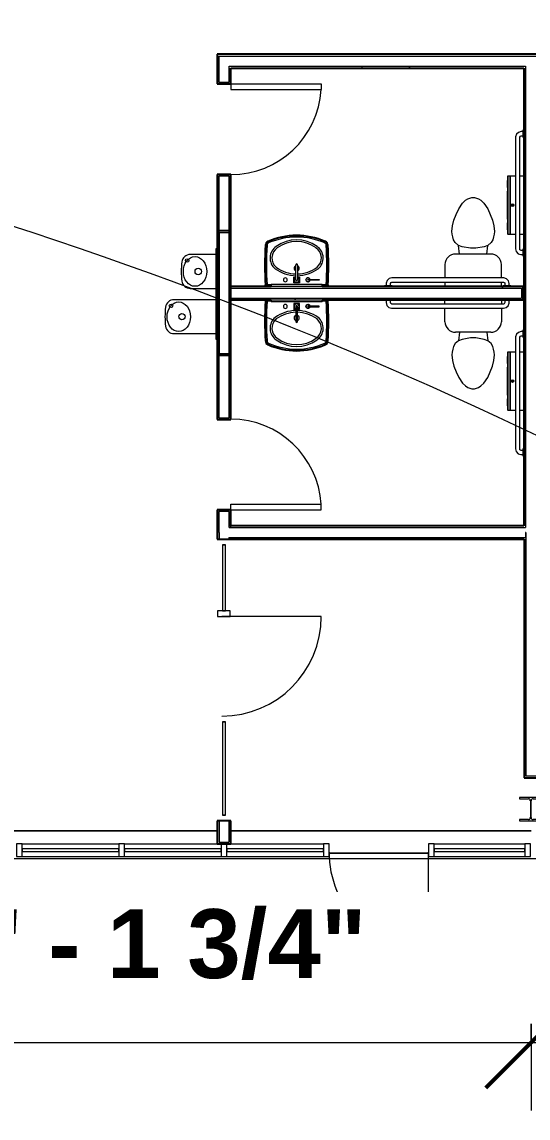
# Model space of a CAD drawing. Header units: inches. Extents: x 20001 to 27263, y -26025 to -18997.
# Drawn here: x 24063.8 to 24243, y -22892.5 to -22504.7 of the extents above; entities that cross this region are included whole.
import ezdxf

# ---------------------------------------------------------------- set-up
doc = ezdxf.new("R2010")
doc.units = ezdxf.units.IN
doc.header["$MEASUREMENT"] = 0
for name, color, linetype, lineweight in [('A-ANNO-DIMS', 211, 'Continuous', 9), ('A-ANNO-DIMS-256', 211, 'Continuous', 9), ('A-DOOR', 31, 'Continuous', 13), ('A-FLOR', 192, 'Continuous', 13), ('A-GLAZ-CURT', 52, 'Continuous', 13), ('A-GLAZ-CWMG', 51, 'Continuous', 13), ('A-WALL', 113, 'Continuous', 13), ('A-WALL-PATT', 111, 'Continuous', 25), ('C-TOPO', 7, 'Continuous', 13), ('G-ANNO-TEXT', 231, 'Continuous', 9), ('I-WALL', 2, 'Continuous', 13), ('L-SITE-WALL', 31, 'Continuous', 13), ('P-SANR-FIXT', 6, 'Continuous', 13), ('Q-SPCQ', 91, 'Continuous', 13), ('S-COLS', 52, 'Continuous', 13)]:
    doc.layers.add(name, color=color, linetype=linetype, lineweight=lineweight)
doc.styles.add('Arial_B', font='arialbd.ttf', dxfattribs={"height": 24.354149})
doc.dimstyles.new('OD_Dimension_-_1_4__Tol__1', dxfattribs={"dimscale": 12, "dimtxt": 24, "dimasz": 2.666667, "dimexe": 2, "dimexo": 1.333333, "dimgap": 1.333333, "dimtad": 1, "dimrnd": 0.25, "dimzin": 1, "dimdsep": 46, "dimlunit": 4, "dimtxsty": 'Arial_B', "dimblk1": 'OBLIQUE', "dimblk2": 'OBLIQUE', "dimsah": 1, "dimcen": 0.09, "dimdle": 2, "dimazin": 0, "dimtfac": 1, "dimtdec": 4, "dimtix": 1, "dimtmove": 0, "dimatfit": 3, "dimfxl": 1, "dimtvp": 1, "dimtfill": 1, "dimfrac": 2, "dimtolj": 1, "dimtzin": 0, "dimlwd": 13, "dimlwe": 13, "dimarcsym": 2})
pattern_1 = [(0, (0, 0), (81.92, 20.48), [3.379, -58.061, 3.379, -58.061, -327.68]), (0, (0, 0), (81.92, 20.48), [-122.88, 3.379, -119.501, 3.379, -58.061, -143.36]), (0, (0, 0), (81.92, 20.48), [-307.2, 3.379, -37.581, 3.379, -99.021]), (120, (30.72, 10.24), (-58.6962, 60.704801), [3.379, -58.061, 3.379, -58.061, -327.68]), (120, (30.72, 10.24), (-58.6962, 60.704801), [-122.88, 3.379, -119.501, 3.379, -58.061, -143.36]), (120, (30.72, 10.24), (-58.6962, 60.704801), [-307.2, 3.379, -37.581, 3.379, -99.021]), (240, (40.96, 51.2), (-23.2238, -81.184801), [3.379, -58.061, 3.379, -58.061, -327.68]), (240, (40.96, 51.2), (-23.2238, -81.184801), [-122.88, 3.379, -119.501, 3.379, -58.061, -143.36]), (240, (40.96, 51.2), (-23.2238, -81.184801), [-307.2, 3.379, -37.581, 3.379, -99.021])]

# ---------------------------------------------------------------- blocks, each defined once
blk = doc.blocks.new('Toilet-Domestic-3D - Toilet-Domestic-3D-3240-Site Plan - Phase 1')
at = {"layer": 'P-SANR-FIXT', "color": 7}
for p, q in [((-9.98, 17.95), (-9.98, 19.48)), ((9.98, 19.48), (9.98, 17.98)), ((-9.98, 11.75), (-9.98, 16.5)), ((9.98, 16.48), (9.98, 11.75)), ((6.25, 8.02), (-6.25, 8.02)), ((-4.86, 8.02), (-5.21, 5)), ((4.86, 8.02), (5.21, 5)), ((-6.4, 4), (-6.97, 3)), ((-5.21, 5), (-6.4, 4)), ((-3.84, 5.5), (-5.21, 5)), ((-1, 6), (-3.84, 5.5)), ((1, 6), (-1, 6)), ((3.84, 5.5), (1, 6)), ((5.21, 5), (3.84, 5.5)), ((6.4, 4), (5.21, 5)), ((6.97, 3), (6.4, 4)), ((-7.41, 1), (-7.5, 0)), ((-7.5, 0), (-7.33, -1.99)), ((-7.24, 2), (-7.41, 1)), ((-6.97, 3), (-7.24, 2)), ((7.24, 2), (6.97, 3)), ((7.41, 1), (7.24, 2)), ((7.33, -1.99), (7.5, 0)), ((7.5, 0), (7.41, 1)), ((-7.33, -1.99), (-6.79, -4)), ((6.79, -4), (7.33, -1.99)), ((-6.79, -4), (-6.06, -6)), ((-6.06, -6), (-5.13, -8)), ((5.13, -8), (6.06, -6)), ((6.06, -6), (6.79, -4)), ((-5.13, -8), (-3.74, -10)), ((-3.74, -10), (-2.74, -11)), ((-2.74, -11), (-1.87, -11.5)), ((-1.87, -11.5), (-0.5, -12)), ((0.5, -12), (1.87, -11.5)), ((1.87, -11.5), (2.74, -11)), ((2.74, -11), (3.74, -10)), ((3.74, -10), (5.13, -8)), ((-0.5, -12), (0.5, -12))]:
    blk.add_line(p, q, dxfattribs=at)
for centre, start, end in [((-6.25, 11.75), 180, 270), ((6.25, 11.75), 270, 360)]:
    blk.add_arc(centre, 3.73, start, end, dxfattribs=at)
blk = doc.blocks.new('Sink-Bathroom-Kohler-Pinoir-2035-8 - Vitreous_China-0-White-3242-Site Plan - Phase 1')
at = {"layer": 'P-SANR-FIXT', "color": 250, "lineweight": 9}
for p, q in [((24149.93, -22602.99), (24149.93, -22603.49)), ((24150.18, -22603.5), (24150.18, -22602.99)), ((24150.6, -22602.99), (24150.6, -22603.51)), ((24150.6, -22603.32), (24152.03, -22603.33)), ((24152.03, -22603.51), (24150.6, -22603.51)), ((24170.03, -22603.33), (24171.5, -22603.32)), ((24171.5, -22603.51), (24170.03, -22603.51)), ((24171.5, -22603.51), (24171.5, -22602.99)), ((24171.91, -22602.99), (24171.91, -22603.5)), ((24172.17, -22603.49), (24172.17, -22602.99))]:
    blk.add_line(p, q, dxfattribs=at)
for centre, radius, start, end in [((24256.28, -22610.52), 106.58, 176.2165, 183.7817), ((24256.28, -22610.52), 106.33, 176.2119, 183.7865), ((24256.28, -22610.52), 105.91, 176.2045, 183.7955), ((24065.82, -22610.52), 105.91, 356.2045, 3.7955), ((24065.82, -22610.52), 106.33, 356.2146, 3.7881), ((24065.82, -22610.52), 106.58, 356.22, 3.7835), ((24161.05, -22619.57), 12.82, 91.1366, 126.4275), ((24161.05, -22619.57), 12.18, 91.1957, 126.3492), ((24157.05, -22605.31), 0.692, 0, 180), ((24157.05, -22605.31), 0.692, 180, 0), ((24161.05, -22619.57), 12.82, 53.5725, 88.8634), ((24161.05, -22619.57), 12.18, 53.6508, 88.8043), ((24165.05, -22605.3), 0.69, 15.7312, 180), ((24165.05, -22605.3), 0.69, 180, 343.1225), ((24156.54, -22613.04), 4.9, 129.3634, 236.4486), ((24156.54, -22613.04), 4.26, 129.5775, 236.6442), ((24161.05, -22609.37), 0.934, 106.0546, 180), ((24161.05, -22609.37), 0.934, 180, 253.9454), ((24161.05, -22609.37), 0.934, 0, 73.9454), ((24161.05, -22609.37), 0.934, 286.0546, 0), ((24165.55, -22613.04), 4.26, 303.3558, 50.4225), ((24165.55, -22613.04), 4.9, 303.5514, 50.6366), ((24151.47, -22617.55), 1.54, 179.9655, 246.0395), ((24151.47, -22617.55), 1.29, 179.6035, 246.0123), ((24151.47, -22617.55), 0.875, 178.7073, 245.9447), ((24161.05, -22595.69), 25.41, 246.3258, 293.6698), ((24161.05, -22595.69), 25.15, 246.3274, 293.6698), ((24161.05, -22595.69), 24.74, 246.3302, 293.6698), ((24161.05, -22607.28), 12.2, 233.7683, 306.2317), ((24161.05, -22607.28), 11.57, 233.6931, 306.3069), ((24170.63, -22617.56), 0.862, 293.6698, 1.9217), ((24170.63, -22617.56), 1.28, 293.6698, 0.9035), ((24170.63, -22617.56), 1.53, 293.6698, 0.4943)]:
    blk.add_arc(centre, radius, start, end, dxfattribs=at)
blk = doc.blocks.new('Drinking_Fountain-Haws_Corporation-Wall_Mounted_1119 - 1119-409795-Site Plan - Phase 1')
at = {"layer": 'P-SANR-FIXT', "color": 250, "lineweight": 9}
for p, q in [((13.07, 19.5), (13.07, 4.7)), ((25.07, 4.7), (25.07, 19.5)), ((29.07, 13.75), (29.07, 4.7)), ((41.07, 4.7), (41.07, 13.75)), ((43.07, 4.7), (11.07, 4.7)), ((11.07, 4.7), (11.07, 4.26)), ((43.07, 4.26), (43.07, 4.7))]:
    blk.add_line(p, q, dxfattribs=at)
for centre, radius in [((22.94, 20.55), 0.625), ((19.07, 16.69), 1.13), ((35.07, 10.94), 1.13), ((38.94, 14.82), 0.625)]:
    blk.add_circle(centre, radius, dxfattribs=at)
for centre, radius, start, end in [((16.07, 19.5), 3, 97.5776, 180), ((19.07, -3.05), 25.75, 82.4224, 97.5776), ((22.07, 19.5), 3, 360, 82.4224), ((32.07, 13.75), 3, 97.5776, 180), ((35.07, -8.8), 25.75, 82.4224, 97.5776), ((38.07, 13.75), 3, 360, 82.4224)]:
    blk.add_arc(centre, radius, start, end, dxfattribs=at)
for centre, ratio in [((19.07, 17.82), 0.786373), ((35.07, 12.07), 0.786365)]:
    blk.add_ellipse(centre, major_axis=(-5.25, 0), ratio=ratio, dxfattribs=at)
blk = doc.blocks.new('Toilet-Domestic-3D - Toilet-Domestic-3D-V37-Site Plan - Phase 1')
at = {"layer": 'P-SANR-FIXT', "color": 7}
for p, q in [((-1.87, 11.5), (-0.5, 12)), ((-0.5, 12), (0.5, 12)), ((0.5, 12), (1.87, 11.5)), ((-6.06, 6), (-5.13, 8)), ((-5.13, 8), (-3.74, 10)), ((-3.74, 10), (-2.74, 11)), ((-2.74, 11), (-1.87, 11.5)), ((1.87, 11.5), (2.74, 11)), ((2.74, 11), (3.74, 10)), ((3.74, 10), (5.13, 8)), ((5.13, 8), (6.06, 6)), ((-7.33, 1.99), (-6.79, 4)), ((-6.79, 4), (-6.06, 6)), ((6.06, 6), (6.79, 4)), ((6.79, 4), (7.33, 1.99)), ((-7.5, 0), (-7.33, 1.99)), ((7.33, 1.99), (7.5, 0)), ((-7.41, -1), (-7.5, 0)), ((-7.24, -2), (-7.41, -1)), ((-6.97, -3), (-7.24, -2)), ((-6.4, -4), (-6.97, -3)), ((6.97, -3), (6.4, -4)), ((7.24, -2), (6.97, -3)), ((7.41, -1), (7.24, -2)), ((7.5, 0), (7.41, -1)), ((-5.21, -5), (-6.4, -4)), ((-3.84, -5.5), (-5.21, -5)), ((-4.86, -8.02), (-5.21, -5)), ((-1, -6), (-3.84, -5.5)), ((1, -6), (-1, -6)), ((3.84, -5.5), (1, -6)), ((5.21, -5), (3.84, -5.5)), ((4.86, -8.02), (5.21, -5)), ((6.4, -4), (5.21, -5)), ((6.25, -8.02), (-6.25, -8.02)), ((-9.98, -11.75), (-9.98, -16.5)), ((9.98, -16.48), (9.98, -11.75)), ((-9.98, -17.95), (-9.98, -19.48)), ((9.98, -19.48), (9.98, -17.98))]:
    blk.add_line(p, q, dxfattribs=at)
for centre, start, end in [((-6.25, -11.75), 90, 180), ((6.25, -11.75), 0, 90)]:
    blk.add_arc(centre, 3.73, start, end, dxfattribs=at)
blk = doc.blocks.new('Sink-Bathroom-Kohler-Pinoir-2035-8 - Vitreous_China-0-White-11071-Site Plan - Phase 1')
at = {"layer": 'P-SANR-FIXT', "color": 250, "lineweight": 9}
for p, q in [((24149.93, -22598.24), (24149.93, -22597.74)), ((24150.18, -22597.73), (24150.18, -22598.24)), ((24150.6, -22598.24), (24150.6, -22597.72)), ((24152.03, -22597.72), (24150.6, -22597.72)), ((24150.6, -22597.91), (24152.03, -22597.91)), ((24171.5, -22597.72), (24170.03, -22597.72)), ((24170.03, -22597.91), (24171.5, -22597.91)), ((24171.5, -22597.72), (24171.5, -22598.24)), ((24171.91, -22598.24), (24171.91, -22597.73)), ((24172.17, -22597.74), (24172.17, -22598.24))]:
    blk.add_line(p, q, dxfattribs=at)
for centre, radius, start, end in [((24161.05, -22605.54), 25.41, 66.3302, 113.6742), ((24161.05, -22605.54), 25.15, 66.3302, 113.6726), ((24161.05, -22605.54), 24.74, 66.3302, 113.6698), ((24256.28, -22590.71), 106.58, 176.2183, 183.7835), ((24151.47, -22583.68), 1.54, 113.9605, 180.0345), ((24256.28, -22590.71), 106.33, 176.2135, 183.7881), ((24151.47, -22583.68), 1.29, 113.9877, 180.3965), ((24256.28, -22590.71), 105.91, 176.2045, 183.7955), ((24151.47, -22583.68), 0.875, 114.0553, 181.2927), ((24156.54, -22588.19), 4.9, 123.5514, 230.6366), ((24156.54, -22588.19), 4.26, 123.3558, 230.4225), ((24161.05, -22593.95), 12.2, 53.7683, 126.2317), ((24161.05, -22593.95), 11.57, 53.6931, 126.3069), ((24165.55, -22588.19), 4.26, 309.5775, 56.6442), ((24165.55, -22588.19), 4.9, 309.3634, 56.4486), ((24170.63, -22583.67), 0.862, 358.0783, 66.3302), ((24170.63, -22583.67), 1.28, 359.0965, 66.3302), ((24170.63, -22583.67), 1.53, 359.5057, 66.3302), ((24065.82, -22590.71), 105.91, 356.2045, 3.7955), ((24065.82, -22590.71), 106.33, 356.2119, 3.7854), ((24065.82, -22590.71), 106.58, 356.2165, 3.78), ((24161.05, -22581.66), 12.82, 233.5725, 268.8634), ((24161.05, -22581.66), 12.18, 233.6508, 268.8043), ((24161.05, -22591.87), 0.934, 106.0546, 180), ((24161.05, -22591.87), 0.934, 180, 253.9454), ((24161.05, -22591.87), 0.934, 0, 73.9454), ((24161.05, -22581.66), 12.18, 271.1957, 306.3492), ((24161.05, -22591.87), 0.934, 286.0546, 0), ((24161.05, -22581.66), 12.82, 271.1366, 306.4275), ((24157.05, -22595.92), 0.692, 0, 180), ((24157.05, -22595.92), 0.692, 180, 0), ((24165.05, -22595.93), 0.69, 16.8775, 180), ((24165.05, -22595.93), 0.69, 180, 344.2688)]:
    blk.add_arc(centre, radius, start, end, dxfattribs=at)
blk = doc.blocks.new('817_Grab_Bars - 8170-001420-V40-Site Plan - Phase 1')
at = {"layer": 'Q-SPCQ', "color": 7}
for p, q in [((25453.2, -22631.3), (25453.2, -22631.58)), ((25454.77, -22631.58), (25453.41, -22631.58)), ((25454.02, -22631.58), (25454.02, -22632.3)), ((25456.12, -22631.58), (25454.77, -22631.58)), ((25455.52, -22632.3), (25455.52, -22631.58)), ((25456.33, -22631.58), (25456.33, -22631.3)), ((25495.2, -22631.3), (25495.2, -22631.58)), ((25496.77, -22631.58), (25495.41, -22631.58)), ((25496.02, -22631.58), (25496.02, -22632.3)), ((25498.12, -22631.58), (25496.77, -22631.58)), ((25497.52, -22632.3), (25497.52, -22631.58)), ((25498.33, -22631.58), (25498.33, -22631.3)), ((25495.52, -22632.8), (25456.02, -22632.8)), ((25456.02, -22634.3), (25495.52, -22634.3))]:
    blk.add_line(p, q, dxfattribs=at)
at = {"layer": 'Q-SPCQ', "color": 7, "flags": 128}
for points in [[(25454.02, -22632.3), (25454.26, -22633.26), (25454.94, -22633.99), (25455.88, -22634.3), (25456.02, -22634.3)], [(25456.02, -22632.8), (25455.59, -22632.57), (25455.52, -22632.3)], [(25495.52, -22634.3), (25496.48, -22634.06), (25497.2, -22633.38), (25497.51, -22632.44), (25497.52, -22632.3)], [(25496.02, -22632.3), (25495.79, -22632.72), (25495.52, -22632.8)]]:
    blk.add_lwpolyline(points, dxfattribs=at)
blk = doc.blocks.new('817_Grab_Bars - 8170-001420-V46-Site Plan - Phase 1')
at = {"layer": 'Q-SPCQ', "color": 7}
for p, q in [((24241.23, -22614.24), (24240.52, -22614.24)), ((24240.52, -22615.74), (24241.23, -22615.74)), ((24241.39, -22613.43), (24241.23, -22613.43)), ((24241.23, -22614.99), (24241.23, -22613.64)), ((24241.23, -22616.34), (24241.23, -22614.99)), ((24238.52, -22616.24), (24238.52, -22655.74)), ((24240.02, -22655.74), (24240.02, -22616.24)), ((24241.23, -22616.55), (24241.39, -22616.55)), ((24241.23, -22656.24), (24240.52, -22656.24)), ((24240.52, -22657.74), (24241.23, -22657.74)), ((24241.39, -22655.43), (24241.23, -22655.43)), ((24241.23, -22656.99), (24241.23, -22655.64)), ((24241.23, -22658.34), (24241.23, -22656.99)), ((24241.23, -22658.55), (24241.39, -22658.55))]:
    blk.add_line(p, q, dxfattribs=at)
at = {"layer": 'Q-SPCQ', "color": 7, "flags": 128}
for points in [[(24240.52, -22614.24), (24239.55, -22614.49), (24238.83, -22615.16), (24238.52, -22616.11), (24238.52, -22616.24)], [(24240.02, -22616.24), (24240.25, -22615.82), (24240.52, -22615.74)], [(24238.52, -22655.74), (24238.76, -22656.7), (24239.44, -22657.43), (24240.38, -22657.74), (24240.52, -22657.74)], [(24240.52, -22656.24), (24240.09, -22656.01), (24240.02, -22655.74)]]:
    blk.add_lwpolyline(points, dxfattribs=at)
blk = doc.blocks.new('Dispenser-Toilet_Tissue-Frost_Products_LTD_-Jumbo-169 - Steel-Brushed-Stainless_Steel-V49-Site Plan - Phase 1')
at = {"layer": 'Q-SPCQ', "color": 7}
for p, q in [((24235.56, -22560.91), (24235.56, -22563.08)), ((24235.66, -22559.4), (24235.66, -22560.75)), ((24235.66, -22560.75), (24235.66, -22578.23)), ((24235.82, -22559.24), (24235.82, -22579.74)), ((24236.58, -22559.24), (24235.82, -22559.24)), ((24236.58, -22559.3), (24236.58, -22559.24)), ((24236.58, -22579.68), (24236.58, -22559.3)), ((24236.62, -22559.3), (24236.58, -22559.3)), ((24236.62, -22559.3), (24236.62, -22579.68)), ((24236.68, -22579.74), (24236.68, -22559.24)), ((24238.54, -22559.24), (24236.68, -22559.24)), ((24241.39, -22559.24), (24239.99, -22559.24)), ((24235.56, -22564.74), (24235.56, -22574.24)), ((24235.66, -22563.24), (24235.66, -22564.55)), ((24237.28, -22569.45), (24237.28, -22569.53)), ((24237.61, -22569.45), (24237.28, -22569.45)), ((24237.28, -22569.53), (24237.61, -22569.53)), ((24237.61, -22569.53), (24237.61, -22569.45)), ((24235.56, -22575.89), (24235.56, -22578.07)), ((24235.66, -22574.43), (24235.66, -22575.73)), ((24235.66, -22578.23), (24235.66, -22579.58)), ((24235.82, -22579.74), (24236.58, -22579.74)), ((24236.58, -22579.74), (24236.58, -22579.68)), ((24236.58, -22579.68), (24236.62, -22579.68)), ((24236.68, -22579.74), (24238.55, -22579.74)), ((24239.99, -22579.74), (24241.39, -22579.74))]:
    blk.add_line(p, q, dxfattribs=at)
for radius in [0.438, 0.357]:
    blk.add_circle((24237.43, -22569.49), radius, dxfattribs=at)
for centre, radius, start, end in [((24235.74, -22560.91), 0.18, 116.3878, 180), ((24235.82, -22559.4), 0.16, 90, 179.0019), ((24236.68, -22559.3), 0.0601, 90, 177.3185), ((24235.67, -22562.47), 0.118, 97.6431, 169.1884), ((24235.71, -22562.46), 0.151, 182.679, 250.3653), ((24235.74, -22562.49), 0.18, 180, 243.6084), ((24235.71, -22562.49), 0.151, 183.1667, 250.3726), ((24235.67, -22563.07), 0.119, 98.4805, 169.9599), ((24235.71, -22563.06), 0.151, 182.679, 250.3659), ((24235.71, -22563.07), 0.151, 182.679, 250.3659), ((24235.74, -22563.08), 0.18, 180, 243.6122), ((24235.78, -22564.74), 0.22, 123.0557, 180), ((24235.78, -22574.24), 0.22, 180, 236.9443), ((24235.74, -22575.89), 0.18, 116.3878, 180), ((24235.71, -22575.9), 0.151, 109.6341, 177.321), ((24235.71, -22575.91), 0.151, 109.6341, 177.321), ((24235.67, -22575.91), 0.119, 190.0401, 261.5195), ((24235.74, -22576.48), 0.18, 116.3878, 180), ((24235.71, -22576.49), 0.151, 109.6341, 176.8331), ((24235.71, -22576.52), 0.151, 109.6341, 177.321), ((24235.67, -22576.51), 0.118, 190.8116, 262.3569), ((24235.74, -22578.07), 0.18, 180, 243.6122), ((24235.82, -22579.58), 0.16, 180, 270), ((24236.68, -22579.68), 0.06, 180, 270)]:
    blk.add_arc(centre, radius, start, end, dxfattribs=at)
blk = doc.blocks.new('Dispenser-Toilet_Tissue-Frost_Products_LTD_-Jumbo-169 - Steel-Brushed-Stainless_Steel-V50-Site Plan - Phase 1')
at = {"layer": 'Q-SPCQ', "color": 7}
for p, q in [((24235.56, -22623.16), (24235.56, -22625.33)), ((24235.66, -22621.65), (24235.66, -22623)), ((24235.66, -22623), (24235.66, -22640.48)), ((24235.82, -22621.49), (24235.82, -22641.99)), ((24236.58, -22621.49), (24235.82, -22621.49)), ((24236.58, -22621.55), (24236.58, -22621.49)), ((24236.58, -22641.93), (24236.58, -22621.55)), ((24236.62, -22621.55), (24236.58, -22621.55)), ((24236.62, -22621.55), (24236.62, -22641.93)), ((24236.68, -22641.99), (24236.68, -22621.49)), ((24238.54, -22621.49), (24236.68, -22621.49)), ((24241.39, -22621.49), (24239.98, -22621.49)), ((24235.56, -22626.99), (24235.56, -22636.49)), ((24235.66, -22625.49), (24235.66, -22626.8)), ((24237.28, -22631.7), (24237.28, -22631.78)), ((24237.61, -22631.7), (24237.28, -22631.7)), ((24237.61, -22631.78), (24237.61, -22631.7)), ((24237.28, -22631.78), (24237.61, -22631.78)), ((24235.56, -22638.14), (24235.56, -22640.32)), ((24235.66, -22636.68), (24235.66, -22637.98)), ((24235.66, -22640.48), (24235.66, -22641.83)), ((24235.82, -22641.99), (24236.58, -22641.99)), ((24236.58, -22641.99), (24236.58, -22641.93)), ((24236.58, -22641.93), (24236.62, -22641.93)), ((24236.68, -22641.99), (24238.54, -22641.99)), ((24239.99, -22641.99), (24241.39, -22641.99))]:
    blk.add_line(p, q, dxfattribs=at)
for radius in [0.438, 0.357]:
    blk.add_circle((24237.43, -22631.74), radius, dxfattribs=at)
for centre, radius, start, end in [((24235.74, -22623.16), 0.18, 116.3878, 180), ((24235.82, -22621.65), 0.16, 90, 179.0019), ((24236.68, -22621.55), 0.0601, 90, 177.3185), ((24235.67, -22624.72), 0.118, 97.6431, 169.1884), ((24235.71, -22624.71), 0.151, 182.679, 250.3653), ((24235.74, -22624.74), 0.18, 180, 243.6084), ((24235.71, -22624.74), 0.151, 183.1667, 250.3726), ((24235.67, -22625.32), 0.119, 98.4805, 169.9599), ((24235.71, -22625.31), 0.151, 182.679, 250.3659), ((24235.71, -22625.32), 0.151, 182.679, 250.3659), ((24235.74, -22625.33), 0.18, 180, 243.6122), ((24235.78, -22626.99), 0.22, 123.0557, 180), ((24235.78, -22636.49), 0.22, 180, 236.9443), ((24235.74, -22638.14), 0.18, 116.3878, 180), ((24235.71, -22638.15), 0.151, 109.6341, 177.321), ((24235.71, -22638.16), 0.151, 109.6341, 177.321), ((24235.67, -22638.16), 0.119, 190.0401, 261.5195), ((24235.74, -22638.73), 0.18, 116.3878, 180), ((24235.71, -22638.74), 0.151, 109.6341, 176.8331), ((24235.71, -22638.77), 0.151, 109.6341, 177.321), ((24235.67, -22638.76), 0.118, 190.8116, 262.3569), ((24235.74, -22640.32), 0.18, 180, 243.6122), ((24235.82, -22641.83), 0.16, 180, 270), ((24236.68, -22641.93), 0.06, 180, 270)]:
    blk.add_arc(centre, radius, start, end, dxfattribs=at)
blk = doc.blocks.new('Faucet-Lavatory-Zurn-Z6920XL - Z6920-XL-ADM2-H4-162583-Site Plan - Phase 1')
at = {"layer": 'P-SANR-FIXT', "lineweight": 9}
for p, q in [((1, 1), (-1, 1)), ((-1, 1), (-1, -1)), ((-0.25, 0), (-0.25, -5.25)), ((0.25, -5.25), (0.25, 0)), ((1, -1), (1, 1)), ((8, 0.12), (4, 0.12)), ((4, 0.12), (4, -0.12)), ((8, -0.12), (8, 0.12)), ((-1, -1), (-0.25, -1)), ((0.25, -1), (1, -1)), ((4, -0.12), (8, -0.12))]:
    blk.add_line(p, q, dxfattribs=at)
blk.add_circle((4, 0), 0.719, dxfattribs=at)
for centre, radius, start, end in [((0, 0), 0.875, 0, 180), ((0, 0), 0.875, 180, 252.8571), ((0, 0), 0.25, 360, 180), ((0, 0), 0.875, 287.1429, 0), ((0, -5.37), 0.281, 152.734, 27.266)]:
    blk.add_arc(centre, radius, start, end, dxfattribs=at)
blk = doc.blocks.new('Faucet-Lavatory-Zurn-Z6920XL - Z6920-XL-ADM2-H4-162876-Site Plan - Phase 1')
at = {"layer": 'P-SANR-FIXT', "lineweight": 9}
for p, q in [((-0.25, 0), (-0.25, 5.25)), ((0.25, 5.25), (0.25, 0)), ((-1, 1), (-0.25, 1)), ((-1, -1), (-1, 1)), ((0.25, 1), (1, 1)), ((1, 1), (1, -1)), ((4, 0.12), (8, 0.12)), ((4, -0.12), (4, 0.12)), ((8, 0.12), (8, -0.12)), ((1, -1), (-1, -1)), ((8, -0.12), (4, -0.12))]:
    blk.add_line(p, q, dxfattribs=at)
blk.add_circle((4, 0), 0.719, dxfattribs=at)
for centre, radius, start, end in [((0, 5.37), 0.281, 332.734, 207.266), ((0, 0), 0.875, 107.1429, 180), ((0, 0), 0.875, 360, 72.8571), ((0, 0), 0.875, 180, 360), ((0, 0), 0.25, 180, 0)]:
    blk.add_arc(centre, radius, start, end, dxfattribs=at)
blk = doc.blocks.new('Bradley-Washroom_Accessories-Mirrors-780_Custom - Bradley-Washroom_Accessories-Mirrors-780_Custom-166799-Site Plan - Phase 1')
at = {"layer": 'Q-SPCQ', "color": 7}
for p, q in [((25235.05, -22464.68), (25253.05, -22464.68)), ((25235.05, -22464.68), (25235.05, -22465.43)), ((25253.05, -22465.43), (25253.05, -22464.68)), ((25253.05, -22465.43), (25235.05, -22465.43))]:
    blk.add_line(p, q, dxfattribs=at)
blk = doc.blocks.new('Bradley-Washroom_Accessories-Mirrors-780_Custom - Bradley-Washroom_Accessories-Mirrors-780_Custom-400827-Site Plan - Phase 1')
at = {"layer": 'Q-SPCQ', "color": 7}
for p, q in [((24152.03, -22602.99), (24170.03, -22602.99)), ((24152.03, -22602.99), (24152.03, -22603.74)), ((24170.03, -22603.74), (24152.03, -22603.74)), ((24170.03, -22603.74), (24170.03, -22602.99))]:
    blk.add_line(p, q, dxfattribs=at)
blk = doc.blocks.new('Locker Rooms and Restrooms_rvt-1-Site Plan - Phase 1')
at = {"layer": 'A-WALL-PATT', "lineweight": 9}
h = blk.add_hatch(dxfattribs=at)
h.set_pattern_fill('FP_9', color=250, style=0, pattern_type=2)
h.set_pattern_definition(pattern_1)
h.paths.add_polyline_path([(24132.95, -22622.62), (24137.08, -22622.62), (24137.08, -22621.99), (24133.58, -22621.99), (24133.58, -22579.24), (24137.08, -22579.24), (24137.08, -22578.62), (24132.95, -22578.62)], flags=0)
h = blk.add_hatch(dxfattribs=at)
h.set_pattern_fill('FP_9', color=250, style=0, pattern_type=2)
h.set_pattern_definition(pattern_1)
h.paths.add_polyline_path([(24241.27, -22598.87), (24241.27, -22598.24), (24137.7, -22598.24), (24137.7, -22598.87), (24240.64, -22598.87)], flags=0)
h = blk.add_hatch(dxfattribs=at)
h.set_pattern_fill('FP_9', color=250, style=0, pattern_type=2)
h.set_pattern_definition(pattern_1)
h.paths.add_polyline_path([(24168.86, -22602.99), (24241.27, -22602.99), (24241.27, -22598.87), (24240.64, -22598.87), (24240.64, -22602.37), (24137.7, -22602.37), (24137.7, -22602.99), (24152.03, -22602.99)], flags=0)
at = {"layer": 'A-WALL', "color": 250, "lineweight": 9}
for p, q in [((24137.08, -22579.24), (24133.58, -22579.24)), ((24133.58, -22579.24), (24133.58, -22621.99)), ((24137.08, -22579.24), (24137.08, -22598.87)), ((24137.08, -22598.87), (24137.7, -22598.87)), ((24137.7, -22598.87), (24240.64, -22598.87)), ((24240.64, -22598.87), (24240.64, -22602.37)), ((24137.08, -22602.37), (24137.08, -22621.99)), ((24137.08, -22602.37), (24137.7, -22602.37)), ((24137.7, -22602.37), (24240.64, -22602.37)), ((24133.58, -22621.99), (24137.08, -22621.99))]:
    blk.add_line(p, q, dxfattribs=at)
at = {"layer": 'I-WALL', "color": 10, "lineweight": 25}
for p, q in [((24133.58, -22578.62), (24132.95, -22578.62)), ((24132.95, -22578.62), (24132.95, -22622.62)), ((24137.08, -22578.62), (24133.58, -22578.62)), ((24137.7, -22578.62), (24137.08, -22578.62)), ((24137.7, -22598.24), (24137.7, -22578.62)), ((24152.03, -22598.24), (24137.7, -22598.24)), ((24241.27, -22598.24), (24170.03, -22598.24)), ((24241.27, -22598.87), (24241.27, -22598.24)), ((24241.27, -22602.37), (24241.27, -22598.87)), ((24137.7, -22622.62), (24137.7, -22602.99)), ((24137.7, -22602.99), (24152.03, -22602.99)), ((24170.03, -22602.99), (24241.27, -22602.99)), ((24241.27, -22602.99), (24241.27, -22602.37)), ((24132.95, -22622.62), (24133.58, -22622.62)), ((24133.58, -22622.62), (24137.08, -22622.62)), ((24137.08, -22622.62), (24137.7, -22622.62))]:
    blk.add_line(p, q, dxfattribs=at)
at = {"lineweight": 13}
for name, p in [('817_Grab_Bars - 8170-001420-V46-Site Plan - Phase 1', (0, 70.75)), ('Dispenser-Toilet_Tissue-Frost_Products_LTD_-Jumbo-169 - Steel-Brushed-Stainless_Steel-V49-Site Plan - Phase 1', (0, 0)), ('Toilet-Domestic-3D - Toilet-Domestic-3D-V37-Site Plan - Phase 1', (24223.52, -22578.76)), ('Sink-Bathroom-Kohler-Pinoir-2035-8 - Vitreous_China-0-White-11071-Site Plan - Phase 1', (0, 0)), ('Faucet-Lavatory-Zurn-Z6920XL - Z6920-XL-ADM2-H4-162876-Site Plan - Phase 1', (24161.05, -22595.92)), ('Bradley-Washroom_Accessories-Mirrors-780_Custom - Bradley-Washroom_Accessories-Mirrors-780_Custom-166799-Site Plan - Phase 1', (-1083.01, -132.81)), ('Sink-Bathroom-Kohler-Pinoir-2035-8 - Vitreous_China-0-White-3242-Site Plan - Phase 1', (0, 0)), ('Bradley-Washroom_Accessories-Mirrors-780_Custom - Bradley-Washroom_Accessories-Mirrors-780_Custom-400827-Site Plan - Phase 1', (0, 0)), ('Faucet-Lavatory-Zurn-Z6920XL - Z6920-XL-ADM2-H4-162583-Site Plan - Phase 1', (24161.05, -22605.31)), ('817_Grab_Bars - 8170-001420-V40-Site Plan - Phase 1', (-1261.25, 28.31)), ('Toilet-Domestic-3D - Toilet-Domestic-3D-3240-Site Plan - Phase 1', (24223.52, -22622.47)), ('817_Grab_Bars - 8170-001420-V46-Site Plan - Phase 1', (0, 0)), ('Dispenser-Toilet_Tissue-Frost_Products_LTD_-Jumbo-169 - Steel-Brushed-Stainless_Steel-V50-Site Plan - Phase 1', (0, 0))]:
    blk.add_blockref(name, p, dxfattribs=at)
for name, p, rotation in [('Drinking_Fountain-Haws_Corporation-Wall_Mounted_1119 - 1119-409795-Site Plan - Phase 1', (24137.15, -22628.03), 90), ('817_Grab_Bars - 8170-001420-V40-Site Plan - Phase 1', (49690.28, -45229.54), 180)]:
    blk.add_blockref(name, p, dxfattribs=dict(at, rotation=rotation))
blk = doc.blocks.new('Struct_Xcel_Sports Complex_rvt-1-Site Plan - Phase 1')
at = {"layer": 'A-FLOR', "color": 7}
for p, q in [((24132.95, -22790.8), (23954.27, -22790.8)), ((24244.02, -22790.8), (24137.7, -22790.8))]:
    blk.add_line(p, q, dxfattribs=at)
at = {"layer": 'L-SITE-WALL', "color": 7}
for p, q in [((23954.27, -22790.8), (24132.95, -22790.8)), ((24137.7, -22790.8), (24244.02, -22790.8)), ((24207.7, -22798.8), (24172.52, -22798.8))]:
    blk.add_line(p, q, dxfattribs=at)
blk = doc.blocks.new('W-Wide Flange-Column - B2_E-V4-Site Plan - Phase 1')
at = {"layer": 'S-COLS', "lineweight": 15}
for p, q in [((4, 4.13), (-4, 4.13)), ((-4, 4.13), (-4, 3.69)), ((4, 3.69), (4, 4.13)), ((-4, 3.69), (-0.84, 3.69)), ((-0.14, 3), (-0.14, -3)), ((0.14, -3), (0.14, 3)), ((0.84, 3.69), (4, 3.69)), ((-0.84, -3.69), (-4, -3.69)), ((-4, -3.69), (-4, -4.12)), ((4, -3.69), (0.84, -3.69)), ((4, -4.12), (4, -3.69)), ((-4, -4.12), (4, -4.12))]:
    blk.add_line(p, q, dxfattribs=at)
for centre, start, end in [((-0.84, 3), 0, 90), ((0.84, 3), 90, 180), ((-0.84, -3), 270, 0), ((0.84, -3), 180, 270)]:
    blk.add_arc(centre, 0.691, start, end, dxfattribs=at)
blk = doc.blocks.new('System Panel - INSULATED LOW-E GLAZING _SEE ELEVATIONS FOR U-FACTOR_ SHGC_ _ LT_-1307209-Site Plan - Phase 1')
at = {"layer": 'A-GLAZ-CURT', "lineweight": 9}
for p, q in [((16.03125, -0.25), (-16.03125, -0.25)), ((-16.03125, -0.25), (-16.03125, -1.25)), ((-16.03125, -1.25), (16.03125, -1.25)), ((16.03125, -1.25), (16.03125, -0.25))]:
    blk.add_line(p, q, dxfattribs=at)
at = {"layer": 'A-GLAZ-CURT'}
for p, q in [((-16.03125, -1.25), (-16.03125, -0.25)), ((16.03125, -0.25), (-16.03125, -0.25)), ((-16.03125, -1.25), (16.03125, -1.25)), ((16.03125, -0.25), (16.03125, -1.25))]:
    blk.add_line(p, q, dxfattribs=at)
blk = doc.blocks.new('Door_Single_Storefront - one-1371399-Site Plan - Phase 1')
at = {"layer": 'A-DOOR'}
blk.add_line((-17.59375, 35.1875), (-17.59375, 0), dxfattribs=at)
blk.add_arc((-17.59375, 0), 35.1875, 360, 90, dxfattribs=at)
blk = doc.blocks.new('System Panel - INSULATED LOW-E GLAZING _SEE ELEVATIONS FOR U-FACTOR_ SHGC_ _ LT_-827433-Site Plan - Phase 1')
at = {"layer": 'A-GLAZ-CURT', "lineweight": 9}
for p, q in [((17.09375, -0.25), (-17.09375, -0.25)), ((-17.09375, -0.25), (-17.09375, -1.25)), ((-17.09375, -1.25), (17.09375, -1.25)), ((17.09375, -1.25), (17.09375, -0.25))]:
    blk.add_line(p, q, dxfattribs=at)
at = {"layer": 'A-GLAZ-CURT'}
for p, q in [((-17.09375, -1.25), (-17.09375, -0.25)), ((17.09375, -0.25), (-17.09375, -0.25)), ((-17.09375, -1.25), (17.09375, -1.25)), ((17.09375, -0.25), (17.09375, -1.25))]:
    blk.add_line(p, q, dxfattribs=at)
blk = doc.blocks.new('Rectangular Mullion - Exterior 2_ x 4_5_-1307206-Site Plan - Phase 1')
at = {"layer": 'A-GLAZ-CWMG'}
for p, q in [((24209.7, -22795.43), (24241.77, -22795.43)), ((24209.7, -22799.93), (24241.77, -22799.93))]:
    blk.add_line(p, q, dxfattribs=at)
blk = doc.blocks.new('Rectangular Mullion - Exterior 2_ x 4_5_-1146644-Site Plan - Phase 1')
at = {"layer": 'A-GLAZ-CWMG'}
for p, q in [((24137.7, -22795.43), (24170.52, -22795.43)), ((24136.33, -22799.93), (24170.52, -22799.93))]:
    blk.add_line(p, q, dxfattribs=at)
blk = doc.blocks.new('Rectangular Mullion - Exterior 2_ x 4_5_-769200-Site Plan - Phase 1')
at = {"layer": 'A-GLAZ-CWMG'}
for p, q in [((24100.14, -22795.43), (24132.95, -22795.43)), ((24100.14, -22799.93), (24134.33, -22799.93))]:
    blk.add_line(p, q, dxfattribs=at)
blk = doc.blocks.new('Rectangular Mullion - Exterior 2_ x 4_5_-1142342-Site Plan - Phase 1')
at = {"layer": 'A-GLAZ-CWMG'}
for p, q in [((0, 3), (-2, 3)), ((-2, 3), (-2, -1.5)), ((0, -1.5), (0, 3)), ((-2, -1.5), (0, -1.5))]:
    blk.add_line(p, q, dxfattribs=at)
blk = doc.blocks.new('Rectangular Mullion - Exterior 2_ x 4_5_-1115231-Site Plan - Phase 1')
at = {"layer": 'A-GLAZ-CWMG'}
for p, q in [((-1, 3), (1, 3)), ((-1, -1.5), (-1, 3)), ((1, 3), (1, -1.5)), ((1, -1.5), (-1, -1.5))]:
    blk.add_line(p, q, dxfattribs=at)
blk = doc.blocks.new('Rectangular Mullion - Exterior 2_ x 4_5_-V13-Site Plan - Phase 1')
at = {"layer": 'A-GLAZ-CWMG'}
for p, q in [((26281.52, -22795.37), (26281.52, -22761.18)), ((26286.02, -22795.37), (26286.02, -22761.18))]:
    blk.add_line(p, q, dxfattribs=at)
blk = doc.blocks.new('System Panel - INSULATED LOW-E GLAZING _SEE ELEVATIONS FOR U-FACTOR_ SHGC_ _ LT_-V66-Site Plan - Phase 1')
at = {"layer": 'A-GLAZ-CURT', "lineweight": 9}
for p, q in [((16.53125, -0.25), (-16.53125, -0.25)), ((-16.53125, -0.25), (-16.53125, -1.25)), ((-16.53125, -1.25), (16.53125, -1.25)), ((16.53125, -1.25), (16.53125, -0.25))]:
    blk.add_line(p, q, dxfattribs=at)
at = {"layer": 'A-GLAZ-CURT'}
for p, q in [((-16.53125, -1.25), (-16.53125, -0.25)), ((16.53125, -0.25), (-16.53125, -0.25)), ((-16.53125, -1.25), (16.53125, -1.25)), ((16.53125, -0.25), (16.53125, -1.25))]:
    blk.add_line(p, q, dxfattribs=at)
blk = doc.blocks.new('System Panel - INSULATED LOW-E GLAZING _SEE ELEVATIONS FOR U-FACTOR_ SHGC_ _ LT_-1417941-Site Plan - Phase 1')
at = {"layer": 'A-GLAZ-CURT', "lineweight": 9}
for p, q in [((11.69, -0.25), (-11.69, -0.25)), ((-11.69, -0.25), (-11.69, -1.25)), ((-11.69, -1.25), (11.69, -1.25)), ((11.69, -1.25), (11.69, -0.25))]:
    blk.add_line(p, q, dxfattribs=at)
at = {"layer": 'A-GLAZ-CURT'}
for p, q in [((-11.69, -1.25), (-11.69, -0.25)), ((11.69, -0.25), (-11.69, -0.25)), ((-11.69, -1.25), (11.69, -1.25)), ((11.69, -0.25), (11.69, -1.25))]:
    blk.add_line(p, q, dxfattribs=at)
blk = doc.blocks.new('Single-Flush - 32_ x 84_-1295707-Site Plan - Phase 1')
at = {"layer": 'A-DOOR'}
for p, q in [((14, 2.44), (14, 34.44)), ((16, 34.44), (14, 34.44)), ((16, 2.44), (16, 34.44)), ((16, 2.44), (14, 2.44))]:
    blk.add_line(p, q, dxfattribs=at)
at = {"layer": 'A-DOOR', "lineweight": 9}
blk.add_arc((16, 2.44), 32.07, 93.5759, 180, dxfattribs=at)
blk = doc.blocks.new('Single-Flush - 32_ x 84_-460923-Site Plan - Phase 1')
at = {"layer": 'A-DOOR'}
for p, q in [((14, -2.44), (14, -34.44)), ((16, -2.44), (14, -2.44)), ((16, -2.44), (16, -34.44)), ((16, -34.44), (14, -34.44))]:
    blk.add_line(p, q, dxfattribs=at)
at = {"layer": 'A-DOOR', "lineweight": 9}
blk.add_arc((16, -2.44), 32.07, 180, 266.4241, dxfattribs=at)
blk = doc.blocks.new('DIMBLOCK72-Site Plan - Phase 1')
at = {"layer": 'A-ANNO-DIMS-256', "lineweight": 50}
for p, q in [((23954.27, -22865.77), (23970.27, -22849.77)), ((24244.02, -22865.77), (24260.02, -22849.77)), ((23954.27, -22865.77), (23938.27, -22881.77)), ((24244.02, -22865.77), (24228.02, -22881.77))]:
    blk.add_line(p, q, dxfattribs=at)
at = {"layer": 'A-ANNO-DIMS-256', "lineweight": 13}
for p, q in [((23954.27, -22859.15), (23954.27, -22889.77)), ((23954.27, -22865.77), (23954.27, -22859.15)), ((24244.02, -22859.15), (24244.02, -22889.77)), ((24244.02, -22865.77), (24244.02, -22859.15)), ((23954.27, -22865.77), (24244.02, -22865.77))]:
    blk.add_line(p, q, dxfattribs=at)
at = {"layer": 'A-ANNO-DIMS-256', "color": 0, "lineweight": 13, "insert": (24017.81, -22818.56), "char_height": 24.3541, "width": 195.2, "attachment_point": 1, "line_spacing_factor": 0.938532, "style": 'Arial_B', "bg_fill": 3, "box_fill_scale": 1.25, "bg_fill_color": 0, "bg_fill_transparency": 0}
blk.add_mtext('24\' - 1 3/4"', dxfattribs=at)
blk = doc.blocks.new('_Oblique')
at = {"color": 0, "linetype": 'ByBlock', "lineweight": -2}
blk.add_line((-0.5, -0.5), (0.5, 0.5), dxfattribs=at)
blk = doc.blocks.new('DIMBLOCK73-Site Plan - Phase 1')
at = {"layer": 'A-ANNO-DIMS-256', "lineweight": 13}
for p, q in [((25981.02, -22820.43), (25981.02, -22889.77)), ((25981.02, -22865.77), (25981.02, -22820.43)), ((24244.02, -22859.15), (24244.02, -22889.77)), ((24244.02, -22865.77), (24244.02, -22859.15)), ((24244.02, -22865.77), (25981.02, -22865.77))]:
    blk.add_line(p, q, dxfattribs=at)
at = {"layer": 'A-ANNO-DIMS-256', "lineweight": 50}
for p, q in [((24244.02, -22865.77), (24260.02, -22849.77)), ((25981.02, -22865.77), (25997.02, -22849.77)), ((24244.02, -22865.77), (24228.02, -22881.77)), ((25981.02, -22865.77), (25965.02, -22881.77))]:
    blk.add_line(p, q, dxfattribs=at)
at = {"layer": 'A-ANNO-DIMS-256', "color": 0, "lineweight": 13, "insert": (25049.47, -22818.56), "char_height": 24.354, "width": 151.3143, "attachment_point": 1, "line_spacing_factor": 0.938532, "style": 'Arial_B', "bg_fill": 3, "box_fill_scale": 1.25, "bg_fill_color": 0, "bg_fill_transparency": 0}
blk.add_mtext('144\' - 9"', dxfattribs=at)

msp = doc.modelspace()

# ---------------------------------------------------------------- hatches: boundary and pattern name
at = {"layer": 'A-WALL-PATT', "lineweight": 9}
h = msp.add_hatch(dxfattribs=at)
h.set_pattern_fill('FP_9', color=256, style=0, pattern_type=2)
h.set_pattern_definition(pattern_1)
h.paths.add_polyline_path([(24133.51523, -22685.30281), (24133.51523, -22677.92781), (24135.32773, -22677.92781), (24135.32773, -22677.30281), (24132.89023, -22677.30281), (24132.95273, -22685.30281)], flags=0)
h.paths.add_polyline_path([(24135.32773, -22645.30281), (24135.32773, -22644.67781), (24133.51523, -22644.67781), (24133.51523, -22559.24031), (24135.32773, -22559.24031), (24135.32773, -22558.61531), (24132.89023, -22558.61531), (24132.89023, -22645.30281)], flags=0)
h.paths.add_polyline_path([(24135.32773, -22526.61531), (24135.32773, -22525.99031), (24133.51523, -22525.99031), (24133.51523, -22516.74031), (24132.89023, -22516.74031), (24132.89023, -22526.61531)], flags=0)
h = msp.add_hatch(dxfattribs=at)
h.set_pattern_fill('FP_9', color=256, style=0, pattern_type=2)
h.set_pattern_definition(pattern_1)
h.paths.add_polyline_path([(24137.14023, -22683.55281), (24137.76523, -22683.55281), (24137.76523, -22677.30281), (24137.07773, -22677.30281), (24137.14023, -22677.92781)], flags=0)
h.paths.add_polyline_path([(24137.07773, -22677.92781), (24137.07773, -22677.30281), (24135.32773, -22677.30281), (24135.32773, -22677.92781)], flags=0)
h.paths.add_polyline_path([(24137.76523, -22645.30281), (24137.76523, -22558.61531), (24135.32773, -22558.61531), (24135.32773, -22559.24031), (24137.14023, -22559.24031), (24137.14023, -22644.67781), (24135.32773, -22644.67781), (24135.32773, -22645.30281)], flags=0)
h.paths.add_polyline_path([(24137.76523, -22526.61531), (24137.76523, -22520.99031), (24137.14023, -22520.99031), (24137.14023, -22525.99031), (24135.32773, -22525.99031), (24135.32773, -22526.61531)], flags=0)
h = msp.add_hatch(dxfattribs=at)
h.set_pattern_fill('FP_9', color=256, style=0, pattern_type=2)
h.set_pattern_definition(pattern_1)
h.paths.add_polyline_path([(24241.39023, -22520.99031), (24241.39023, -22520.36531), (24137.14023, -22520.36531), (24137.14023, -22520.99031), (24195.57975, -22520.99031)], flags=0)
h = msp.add_hatch(dxfattribs=at)
h.set_pattern_fill('FP_9', color=256, style=0, pattern_type=2)
h.set_pattern_definition(pattern_1)
h.paths.add_polyline_path([(24242.01523, -22683.55281), (24242.01523, -22520.36531), (24241.39023, -22520.36531), (24241.39023, -22683.55281)], flags=0)
h = msp.add_hatch(dxfattribs=at)
h.set_pattern_fill('FP_9', color=256, style=0, pattern_type=2)
h.set_pattern_definition(pattern_1)
h.paths.add_polyline_path([(24137.76523, -22683.55281), (24241.39023, -22683.55281), (24241.39023, -22682.92781), (24137.76523, -22682.92781)], flags=0)

# ---------------------------------------------------------------- linework, layer by layer
at = {"layer": 'A-WALL', "lineweight": 9}
for p, q in [((24133.51523, -22516.74031), (24245.64023, -22516.74031)), ((24133.51523, -22516.74031), (24133.51523, -22525.99031)), ((24137.14023, -22520.36531), (24242.01523, -22520.36531)), ((24137.14023, -22525.99031), (24137.14023, -22520.36531)), ((24242.01523, -22520.36531), (24242.01523, -22683.55281)), ((24133.51523, -22525.99031), (24137.14023, -22525.99031)), ((24137.14023, -22559.24031), (24133.51523, -22559.24031)), ((24133.51523, -22559.24031), (24133.51523, -22644.67781)), ((24137.14023, -22644.67781), (24137.14023, -22559.24031)), ((24133.51523, -22644.67781), (24137.14023, -22644.67781)), ((24137.14023, -22677.92781), (24133.51523, -22677.92781)), ((24133.51523, -22677.92781), (24133.51523, -22685.30281)), ((24137.14023, -22683.55281), (24137.14023, -22677.92781)), ((24133.57773, -22685.30281), (24133.51523, -22685.30281)), ((24133.57773, -22685.30281), (24133.57773, -22687.67781)), ((24137.14023, -22683.55281), (24242.01523, -22683.55281)), ((24242.01523, -22685.30281), (24242.01523, -22687.05281)), ((24242.14023, -22685.30281), (24242.01523, -22685.30281)), ((24242.14023, -22685.30281), (24242.14023, -22771.42781)), ((24137.07773, -22687.05281), (24242.01523, -22687.05281)), ((24137.07773, -22687.05281), (24137.07773, -22687.67781)), ((24242.14023, -22771.42781), (24245.64023, -22771.42781)), ((24133.57773, -22787.30281), (24133.57773, -22794.80281)), ((24137.07773, -22787.30281), (24137.07773, -22794.80281)), ((24133.57773, -22794.80281), (24137.07773, -22794.80281))]:
    msp.add_line(p, q, dxfattribs=at)
at = {"layer": 'C-TOPO'}
for p, q in [((24132.95273, -22790.80225), (23954.26523, -22790.80225)), ((24244.01523, -22790.80225), (24137.70273, -22790.80225)), ((24172.51523, -22798.80322), (24207.70273, -22798.80322)), ((24207.70273, -22798.80322), (24172.51523, -22798.80322))]:
    msp.add_line(p, q, dxfattribs=at)
at = {"layer": 'G-ANNO-TEXT', "color": 137}
msp.add_arc((23602.12686, -23994.4113), 1489.73931, 46.09602526, 90, dxfattribs=at)
at = {"layer": 'I-WALL', "lineweight": 25}
for p, q in [((24246.26523, -22516.11531), (24132.89023, -22516.11531)), ((24132.89023, -22516.11531), (24132.89023, -22526.61531)), ((24137.76523, -22520.99031), (24241.39023, -22520.99031)), ((24137.76523, -22526.61531), (24137.76523, -22520.99031)), ((24241.39023, -22520.99031), (24241.39023, -22682.92781)), ((24132.89023, -22526.61531), (24137.76523, -22526.61531)), ((24137.76523, -22558.61531), (24132.89023, -22558.61531)), ((24132.89023, -22558.61531), (24132.89023, -22645.30281)), ((24137.76523, -22645.30281), (24137.76523, -22558.61531)), ((24132.89023, -22645.30281), (24137.76523, -22645.30281)), ((24137.76523, -22677.30281), (24132.89023, -22677.30281)), ((24132.89023, -22677.30281), (24132.89023, -22685.30281)), ((24137.76523, -22682.92781), (24137.76523, -22677.30281)), ((24132.89023, -22685.30281), (24132.95273, -22685.30281)), ((24132.95273, -22685.30281), (24132.95273, -22687.67781)), ((24241.39023, -22682.92781), (24137.76523, -22682.92781)), ((24132.95273, -22687.67781), (24241.51523, -22687.67781)), ((24241.51523, -22687.67781), (24241.51523, -22772.05281)), ((24241.51523, -22772.05281), (24246.26523, -22772.05281)), ((24137.70273, -22787.30281), (24132.95273, -22787.30281)), ((24132.95273, -22787.30281), (24132.95273, -22795.42781)), ((24137.70273, -22795.42781), (24137.70273, -22787.30281)), ((24132.95273, -22795.42781), (24137.70273, -22795.42781))]:
    msp.add_line(p, q, dxfattribs=at)
at = {"layer": 'L-SITE-WALL'}
for p, q in [((25232.8238, -22800.80281), (22775.01523, -22800.80281)), ((24172.51523, -22798.80281), (24207.70273, -22798.80281))]:
    msp.add_line(p, q, dxfattribs=at)

# ---------------------------------------------------------------- block references
at = {"lineweight": 5}
for name in ['Struct_Xcel_Sports Complex_rvt-1-Site Plan - Phase 1', 'Locker Rooms and Restrooms_rvt-1-Site Plan - Phase 1']:
    msp.add_blockref(name, (0, 0), dxfattribs=at)
at = {"layer": 'A-DOOR'}
for name, p, rotation in [('Single-Flush - 32_ x 84_-460923-Site Plan - Phase 1', (24135.32773, -22542.61531), 90), ('Single-Flush - 32_ x 84_-1295707-Site Plan - Phase 1', (24135.32773, -22661.30281), 270), ('Door_Single_Storefront - one-1371399-Site Plan - Phase 1', (24134.57773, -22732.64656), 270), ('Door_Single_Storefront - one-1371399-Site Plan - Phase 1', (24190.10898, -22798.42781), 180)]:
    msp.add_blockref(name, p, dxfattribs=dict(at, rotation=rotation))
at = {"layer": 'A-GLAZ-CURT'}
for name, p, rotation in [('System Panel - INSULATED LOW-E GLAZING _SEE ELEVATIONS FOR U-FACTOR_ SHGC_ _ LT_-1417941-Site Plan - Phase 1', (24134.57773, -22701.36531), 90), ('System Panel - INSULATED LOW-E GLAZING _SEE ELEVATIONS FOR U-FACTOR_ SHGC_ _ LT_-V66-Site Plan - Phase 1', (24134.57773, -22768.77156), 90), ('System Panel - INSULATED LOW-E GLAZING _SEE ELEVATIONS FOR U-FACTOR_ SHGC_ _ LT_-827433-Site Plan - Phase 1', (24081.04648, -22798.42781), 180), ('System Panel - INSULATED LOW-E GLAZING _SEE ELEVATIONS FOR U-FACTOR_ SHGC_ _ LT_-827433-Site Plan - Phase 1', (24117.23398, -22798.42781), 180), ('System Panel - INSULATED LOW-E GLAZING _SEE ELEVATIONS FOR U-FACTOR_ SHGC_ _ LT_-827433-Site Plan - Phase 1', (24153.42148, -22798.42781), 180), ('System Panel - INSULATED LOW-E GLAZING _SEE ELEVATIONS FOR U-FACTOR_ SHGC_ _ LT_-1307209-Site Plan - Phase 1', (24225.73398, -22798.42781), 180)]:
    msp.add_blockref(name, p, dxfattribs=dict(at, rotation=rotation))
at = {"layer": 'A-GLAZ-CWMG', "extrusion": (0, 0, -1), "rotation": 90}
msp.add_blockref('Rectangular Mullion - Exterior 2_ x 4_5_-1115231-Site Plan - Phase 1', (-24134.57773, -22714.05281), dxfattribs=at)
at = {"layer": 'A-GLAZ-CWMG', "extrusion": (0, 0, -1)}
for p in [(-24062.95273, -22798.42781), (-24099.14023, -22798.42781), (-24135.32773, -22798.42781), (-24171.51523, -22798.42781), (-24208.70273, -22798.42781)]:
    msp.add_blockref('Rectangular Mullion - Exterior 2_ x 4_5_-1115231-Site Plan - Phase 1', p, dxfattribs=at)
at = {"layer": 'A-GLAZ-CWMG', "rotation": 270}
msp.add_blockref('Rectangular Mullion - Exterior 2_ x 4_5_-V13-Site Plan - Phase 1', (46859.31804, 3486.08741), dxfattribs=at)
at = {"layer": 'A-GLAZ-CWMG'}
for name, p in [('Rectangular Mullion - Exterior 2_ x 4_5_-769200-Site Plan - Phase 1', (0, 0)), ('Rectangular Mullion - Exterior 2_ x 4_5_-1146644-Site Plan - Phase 1', (0, 0)), ('Rectangular Mullion - Exterior 2_ x 4_5_-1307206-Site Plan - Phase 1', (0, 0)), ('Rectangular Mullion - Exterior 2_ x 4_5_-1142342-Site Plan - Phase 1', (24243.76523, -22798.42781))]:
    msp.add_blockref(name, p, dxfattribs=at)
at = {"layer": 'S-COLS', "rotation": 180}
msp.add_blockref('W-Wide Flange-Column - B2_E-V4-Site Plan - Phase 1', (24243.89023, -22783.17781), dxfattribs=at)

# ---------------------------------------------------------------- next in the draw order: dimensions: what is measured, and where the dimension line sits
at = {"layer": 'A-ANNO-DIMS', "lineweight": 13}
dim = msp.add_linear_dim(base=(24244.01523, -22865.77474), p1=(23954.26523, -22843.14732), p2=(24244.01523, -22843.14732), dimstyle='OD_Dimension_-_1_4__Tol__1', override={"dimpost": '<>', "dimfxl": 289.75}, dxfattribs=at)
dim.commit()
dim.dimension.update_dxf_attribs({"geometry": 'DIMBLOCK72-Site Plan - Phase 1', "text_midpoint": (24099.14023, -22837.18235)})

# ---------------------------------------------------------------- next in the draw order: dimensions: what is measured, and where the dimension line sits
dim = msp.add_linear_dim(base=(25981.01523, -22865.77474), p1=(24244.01523, -22843.14732), p2=(25981.01523, -22804.42781), dimstyle='OD_Dimension_-_1_4__Tol__1', override={"dimpost": '<>', "dimfxl": 1737.431495}, dxfattribs=at)
dim.commit()
dim.dimension.update_dxf_attribs({"geometry": 'DIMBLOCK73-Site Plan - Phase 1', "text_midpoint": (25112.51523, -22837.33186)})

doc.saveas('drawing.dxf')
